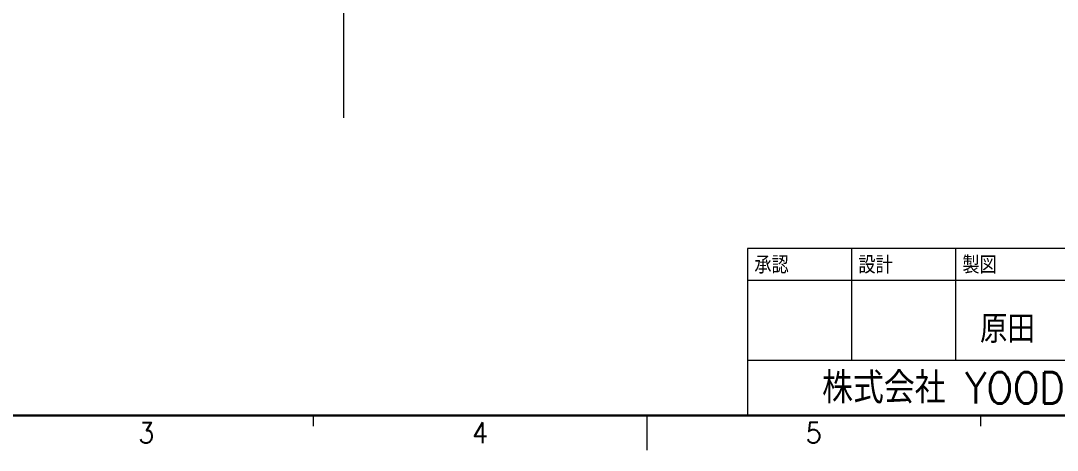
# Model space of a CAD drawing. Header units: millimetres. Extents: x -573 to 3430, y 0 to 3769.
# Drawn here: x 255.2 to 554.2, y 10 to 134 of the extents above; entities that cross this region are included whole.
import ezdxf
from ezdxf.enums import TextEntityAlignment as Align

# ---------------------------------------------------------------- set-up
doc = ezdxf.new("R2010")
doc.units = ezdxf.units.MM
doc.linetypes.add('CENTER', pattern=[50.8, 31.75, -6.35, 6.35, -6.35])
doc.layers.add('05 Center', color=3, linetype='CENTER', lineweight=15)
doc.layers.add('AM_BOR', color=7, linetype='Continuous', lineweight=15)
doc.styles.add('TOKURA STANDARD', font='simplex.shx', dxfattribs={"width": 0.9, "bigfont": 'extfont.shx'})

# ---------------------------------------------------------------- blocks, each defined once
blk = doc.blocks.new('TOKURA_JIS_A3_2008')
at = {"layer": 'AM_BOR', "lineweight": 30}
blk.add_line((410.4, 10), (25.4, 10), dxfattribs=at)
at = {"layer": 'AM_BOR'}
for p, q in [((169.78, 10), (169.78, 8.5)), ((217.9, 10), (217.9, 5)), ((266.02, 10), (266.02, 8.5))]:
    blk.add_line(p, q, dxfattribs=at)
at = {"layer": 'AM_BOR', "style": 'TOKURA STANDARD', "width": 0.9}
for s, p in [('3', (145.71, 6.02)), ('4', (193.84, 6.02)), ('5', (241.96, 6.02))]:
    blk.add_text(s, height=3, dxfattribs=at).set_placement(p, align=Align.CENTER)
blk = doc.blocks.new('*U31')
at = {"layer": 'AM_BOR'}
for p, q in [((-118, 24.14), (-178, 24.14)), ((-178, 24.14), (-178, 0)), ((-163, 24.14), (-163, 8)), ((-148, 24.14), (-148, 8)), ((-118, 19.49), (-178, 19.49)), ((-178, 8), (-118, 8)), ((-178, 0), (0, 0))]:
    blk.add_line(p, q, dxfattribs=at)
at = {"layer": 'AM_BOR', "style": 'TOKURA STANDARD'}
for s, insert, char_height, width, attachment_point in [('承認', (-177, 23.01), 2.5, 14, 1), ('設計', (-162, 23.01), 2.5, 14, 1), ('製図', (-147, 23.01), 2.5, 14, 1), ('株式会社 YOODS', (-148, 4), 4.5, 60, 5)]:
    blk.add_mtext(s, dxfattribs=dict(at, insert=insert, char_height=char_height, width=width, attachment_point=attachment_point))
at = {"layer": 'AM_BOR', "style": 'TOKURA STANDARD', "width": 0.9}
for tag, height, p in [('SEIHINMEI{20.1}', 2.5, (-48.01, 21.67)), ('ZUMEI{20.1}', 3.5, (-48.12, 15.25)), ('SYOUNIN{3.5}', 4, (-170.5, 12.5)), ('SEKKEI{3.5}', 4, (-155.5, 12.5)), ('SEIZU{3.5}', 4, (-140.5, 12.5)), ('KENZU{3.5}', 4, (-125.5, 12.5)), ('ZUBAN{11.6}', 4, (-47.62, 8.97)), ('REV{2}', 4, (-5, 6.5)), ('NEN{4.57}', 3.5, (-69, 3)), ('TUKI{2.28}', 3.5, (-46, 3)), ('NITI{2.28}', 3.5, (-25, 3))]:
    blk.add_attdef(tag, text='', height=height, dxfattribs=at).set_placement(p, align=Align.MIDDLE_CENTER)

msp = doc.modelspace()

# ---------------------------------------------------------------- linework, layer by layer
at = {"layer": '05 Center'}
msp.add_line((348.339, 105.939, -368.054), (348.339, 3767.44, -368.054), dxfattribs=at)

# ---------------------------------------------------------------- block references
at = {"linetype": 'Continuous'}
ref = msp.add_blockref('*U31', (820.8, 20), dxfattribs=dict(at, xscale=2, yscale=2, zscale=2))
ref.add_attrib('SEIZU{3.5}', '原田', dxfattribs={"layer": 'AM_BOR', "height": 8, "style": 'TOKURA STANDARD', "width": 0.9}).set_placement((539.8, 45), align=Align.MIDDLE_CENTER)
at = {"layer": 'AM_BOR', "lineweight": 0, "xscale": 2, "yscale": 2, "zscale": 2}
msp.add_blockref('TOKURA_JIS_A3_2008', (0, 0), dxfattribs=at)

doc.saveas('drawing.dxf')
